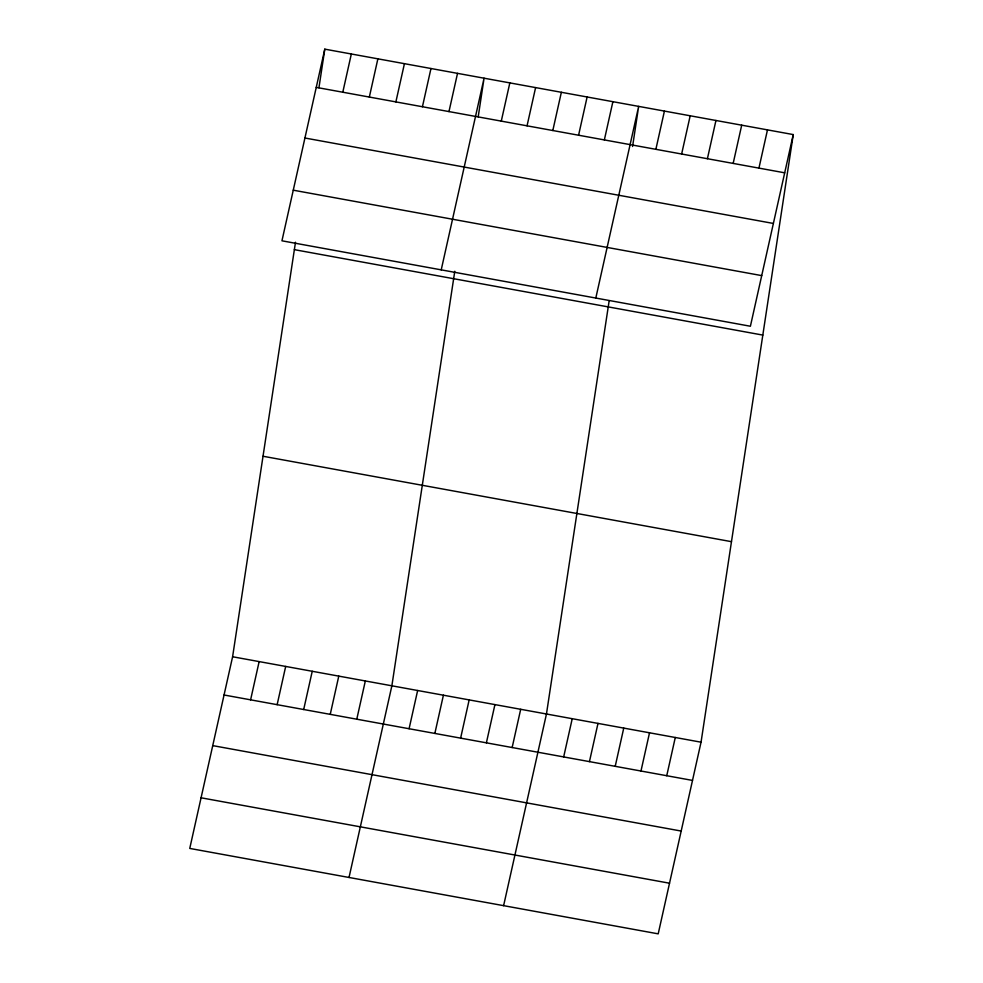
<?xml version="1.0" encoding="UTF-8"?>
<svg xmlns="http://www.w3.org/2000/svg" width="983" height="983" viewBox="0 0 983 983"><rect width="100%" height="100%" fill="white"/><g stroke="black" fill="none" stroke-linecap="round" stroke-linejoin="round"><path stroke-width="1.47" d="M793.244 134.573L750.398 326.245L281.949 240.81L324.795 49.15L793.244 134.573L701.051 742.19L658.205 933.85L189.756 848.427L232.602 656.755L295.49 242.236M318.934 87.77L324.795 49.15M454.773 271.283L391.873 685.802L349.026 877.463M478.205 116.817L484.066 78.198L441.22 269.858M609.128 300.958L546.462 713.99L503.615 905.662M632.573 146.492L638.655 106.385L595.809 298.046M342.797 92.218L351.336 53.991M369.338 97.059L377.877 58.833M250.604 699.835L259.143 661.596M395.879 101.9L404.431 63.674M277.145 704.676L285.684 666.437M422.432 106.742L430.972 68.515M303.686 709.517L312.238 671.278M448.973 111.583L457.525 73.356M330.239 714.358L338.779 676.12M356.78 719.2L365.332 680.961M501.281 121.13L509.833 82.891M527.048 125.824L535.6 87.598M409.088 728.735L417.64 690.508M552.815 130.518L561.354 92.291M434.855 733.429L443.407 695.202M578.582 135.224L587.121 96.985M460.622 738.135L469.161 699.896M604.348 139.918L612.888 101.691M486.388 742.829L494.928 704.602M512.155 747.535L520.695 709.296M655.87 149.318L664.422 111.079M681.637 154.012L690.189 115.785M563.677 756.922L572.229 718.696M707.404 158.718L715.943 120.479M589.444 761.628L597.996 723.39M733.171 163.411L741.71 125.185M615.211 766.322L623.75 728.096M758.937 168.118L767.477 129.879M640.977 771.016L649.517 732.79M666.744 775.722L675.284 737.483M316.243 87.376L784.692 172.811M304.927 138.013L773.375 223.448M293.266 190.186L761.714 275.609M294.372 249.657L762.82 335.092M263.026 456.247L731.475 541.67M232.602 656.755L701.051 742.19M224.05 694.993L692.499 780.416M212.733 745.618L681.182 831.053M201.073 797.791L669.521 883.213"/></g></svg>
